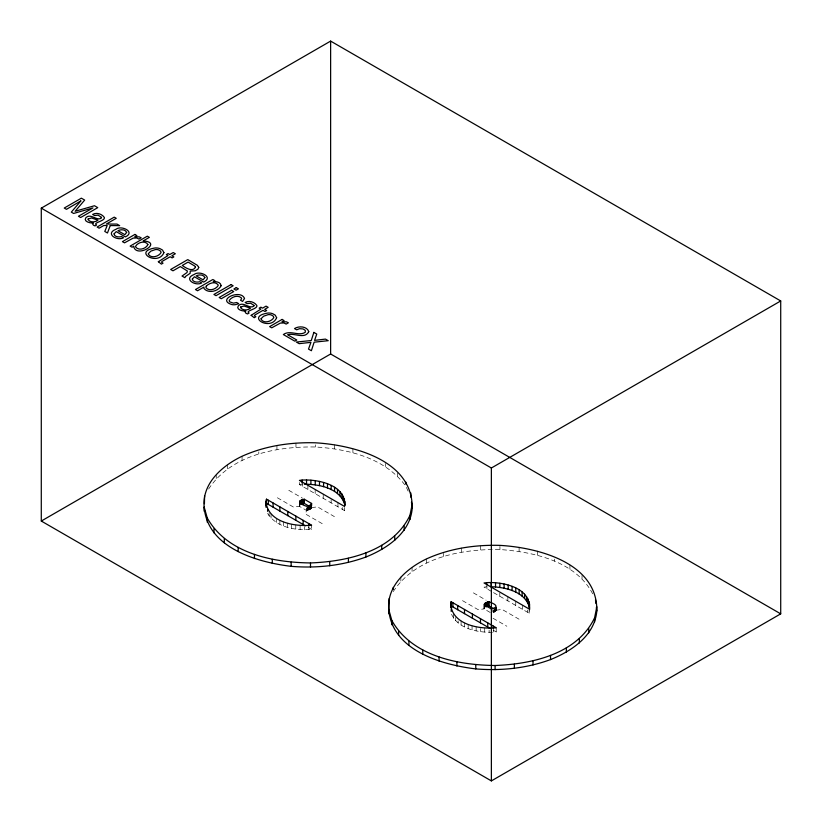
<?xml version="1.0" encoding="UTF-8"?>
<svg xmlns="http://www.w3.org/2000/svg" width="822" height="822" viewBox="0 0 822 822"><rect width="100%" height="100%" fill="white"/><g stroke="black" fill="none" stroke-linecap="round" stroke-linejoin="round"><path stroke-width="0.62" stroke-dasharray="4.11 3.08" d="M299.434 482.493L299.434 484.579L344.531 510.616L344.983 508.088M493.539 592.631L529.142 613.181L529.604 610.654M299.948 505.386L299.403 506.331L293.557 507.112L276.613 497.331M299.403 504.246L299.403 506.331L306.637 510.503L310.86 508.797L311.61 505.551M485.011 607.509L484.024 608.897L478.178 609.688L461.234 599.896M493.272 608.465C490.806 616.449 498.368 610.643 496.231 607.068M208.624 489.018C231.27 454.576 276.88 446.387 315.329 446.983C348.436 449.018 385.436 458.08 405.934 486.336M393.235 591.583C415.891 557.141 461.491 548.952 499.94 549.548C534.824 551.942 577.938 561.806 594.008 596.525M311.61 507.636L317.456 506.845L334.41 516.627M496.231 610.201L502.078 609.41L519.021 619.192M267.592 513.421C276.634 527.703 295.982 530.745 311.6 529.389L311.6 525.207M496.211 627.772L496.211 631.954L493.508 632.282L493.508 628.1M299.434 484.579L302.136 484.25M486.747 586.816L484.045 587.144L492.501 592.025M451.535 614.332C458.614 629.107 477.551 632.508 492.409 632.303M473.41 592.868L486.121 600.204M288.799 490.302L302.568 498.245M490.22 612.472L484.024 608.897L484.024 604.715M493.077 618.288L506.845 626.23M322.224 523.665L305.281 513.884L306.637 510.503L306.637 506.331M493.313 630.279L496.211 631.954M311.6 529.389L308.702 527.714L308.702 525.628M406.428 487.425L408.894 492.871M582.038 575.462L582.038 578.596M569.934 565.022L569.934 569.194M554.655 559.104L554.655 561.19M537.526 551.069L537.526 555.24M529.142 610.047L529.142 613.181M527.344 610.058L527.344 612.143M522.566 605.208L522.566 609.39M519.103 547.185L519.103 551.357M515.754 601.272L515.754 605.454M507.852 596.71L507.852 600.892M499.94 546.414L499.94 549.548M499.786 593.104L499.786 596.227M496.139 607.314L496.139 610.438M496.015 607.55L496.015 610.684M495.861 606.739L495.861 610.91M495.687 609.051L495.687 611.147M495.481 609.277L495.481 611.363M494.967 608.66L494.967 611.784M494.68 609.903L494.68 611.989M494.351 608.003L494.351 612.174M494.012 610.253L494.012 612.349M493.652 610.407L493.652 612.503M489.111 630.269L489.111 632.354M486.943 584.648L486.943 588.819M484.723 627.977L484.723 632.149M484.384 605.054L484.384 608.177M484.117 605.526L484.117 608.65M480.582 545.633L480.582 549.805M480.397 628.532L480.397 631.666M476.154 626.724L476.154 630.906M472.064 625.676L472.064 629.858M468.16 624.35L468.16 628.522M464.481 622.737L464.481 626.919M461.553 547.955L461.553 552.137M461.091 620.857L461.091 625.028M458.131 620.867L458.131 622.953M455.676 617.61L455.676 620.744M453.693 614.24L453.693 618.411M443.407 553.401L443.407 556.535M426.68 558.826L426.68 563.008M412.069 567.262L412.069 571.444M400.859 576.931L400.859 581.103M397.416 472.897L397.416 476.03M385.313 463.495L385.313 466.629M352.905 448.504L352.905 452.675M344.531 507.482L344.531 510.616M342.723 507.493L342.723 509.578M337.955 502.643L337.955 506.825M334.492 444.62L334.492 448.791M331.143 499.755L331.143 502.889M323.231 494.145L323.231 498.317M315.329 444.897L315.329 446.983M315.165 489.491L315.165 493.662M311.517 504.749L311.517 507.873M311.404 504.985L311.404 508.119M311.25 504.174L311.25 508.345M311.065 504.4L311.065 508.582M310.86 506.712L310.86 508.797M310.624 506.927L310.624 509.013M310.356 505.047L310.356 509.219M310.058 507.328L310.058 509.424M309.74 505.427L309.74 509.609M309.391 505.602L309.391 509.784M309.031 507.842L309.031 509.938M308.887 525.535L308.887 529.717M308.661 505.9L308.661 510.072M308.271 506.013L308.271 510.195M307.89 485.288L307.89 489.46M307.88 506.116L307.88 510.298M307.469 507.246L307.469 510.38M307.058 507.318L307.058 510.452M304.5 526.655L304.5 529.789M302.332 483.12L302.332 486.254M300.112 525.412L300.112 529.584M299.773 503.526L299.773 505.612M299.496 501.913L299.496 506.085M295.961 443.068L295.961 447.24M295.776 524.929L295.776 529.101M291.543 524.159L291.543 528.33M287.453 523.111L287.453 527.282M283.549 521.785L283.549 525.957M279.87 520.172L279.87 524.354M276.942 445.39L276.942 449.572M276.469 519.329L276.469 522.463M271.055 513.997L271.055 518.179M269.082 512.712L269.082 515.846M258.796 451.884L258.796 453.97M242.058 456.261L242.058 460.443M227.447 464.697L227.447 468.879M216.237 475.404L216.237 478.538"/><path stroke-width="1.23" d="M204.133 506.999C201.996 483.202 222.485 465.56 242.058 456.261C264.982 445.904 290.31 442.102 315.329 442.801C353.563 445.031 413.096 460.382 412.212 508.376C410.116 533.118 386.998 548.541 365.913 557.018C342.075 565.783 316.388 568.403 291.152 566.337C257.029 562.217 207.421 547.935 204.133 506.999L207.278 518.066L207.278 522.237M204.133 511.181L204.288 507.451M204.431 503.722L204.586 495.82M388.755 609.564C386.617 585.767 407.096 568.125 426.68 558.826C449.593 548.469 474.921 544.667 499.94 545.376C538.174 547.596 597.707 562.947 596.823 610.952C594.727 635.683 571.619 651.106 550.524 659.583C526.697 668.348 500.999 670.978 475.774 668.903C441.65 664.782 392.043 650.5 388.755 609.564L391.889 620.631L391.889 624.802M388.755 613.746L389.196 598.385M266.04 501.697L266.492 499.17L311.6 525.207C294.821 526.861 267.828 522.309 266.04 501.697L266.04 505.879L266.492 499.17M450.662 604.262L451.114 601.735L496.211 627.772C479.432 629.426 452.449 624.874 450.662 604.262L450.662 607.396M450.805 607.602L451.114 601.735M409.973 519.504L409.973 515.322L412.212 504.205M594.583 622.069L594.583 617.887L596.823 606.77M311.61 503.454L310.058 505.242L306.637 506.331C297.615 503.29 297.821 500.608 304.376 499.283L311.61 503.454L311.61 505.551M207.278 518.066C227.417 553.514 272.822 562.495 310.49 562.936C347.305 561.518 392.495 551.654 409.973 515.322M391.889 620.631C412.038 656.079 457.433 665.06 495.101 665.501C531.926 664.084 577.106 654.22 594.583 617.887M484.569 603.78L484.024 604.715L491.258 608.897C497.813 607.571 498.029 604.889 488.998 601.848L484.775 603.553L484.569 605.865M41.285 208.151L330.629 41.1L780.715 300.955L780.715 613.849L491.371 780.9L41.285 521.045L41.285 208.151L491.371 468.006L780.715 300.955M41.285 521.045L330.629 353.994L780.715 613.849M308.517 505.849L304.376 503.454L301.284 504.359L301.284 500.177M493.128 608.414L488.998 606.019L486.244 606.749L486.244 602.577M302.136 480.079L299.434 480.408L344.531 506.444C346.833 485.227 318.504 479.082 302.136 480.079L302.136 483.202M486.747 582.644L484.045 582.973L529.142 609.01C531.454 587.792 503.115 581.647 486.747 582.644L486.747 584.73M304.335 484.209C319.337 484.189 339.969 488.227 344.778 504.708M529.573 608.116C525.803 591.706 505.694 587.216 491.145 586.744L491.145 582.562M451.114 605.917L489.974 628.357M266.492 503.352L305.363 525.792M595.488 599.783L595.929 603.512M596.382 607.232L596.823 610.952M411.462 502.18L412.212 508.376M588.758 628.666L588.758 632.837M579.346 638.766L579.346 642.948M566.348 647.9L566.348 652.082M550.524 655.411L550.524 659.583M533.016 660.847L533.016 665.019M529.573 603.944L529.604 609.616M529.049 601.416L529.049 605.588M528.053 598.93L528.053 603.101M526.563 596.515L526.563 600.687M524.58 594.183L524.58 598.354M522.124 591.963L522.124 596.145M519.165 589.888L519.165 594.07M515.774 588.007L515.774 592.179M514.367 664.207L514.367 668.389M512.096 586.394L512.096 590.576M508.191 585.069L508.191 589.24M504.102 584.021L504.102 588.192M499.868 583.25L499.868 587.432M495.532 582.767L495.532 586.949M495.101 665.501L495.101 669.673M493.313 626.107L493.313 628.193M491.371 468.006L491.371 780.9M488.998 601.848L488.998 606.019M488.576 601.899L488.576 606.081M488.165 601.971L488.165 606.143M487.754 602.064L487.754 606.235M487.754 622.891L487.754 627.073M487.364 602.166L487.364 606.338M486.973 602.279L486.973 606.461M486.603 602.423L486.603 606.595M485.905 602.742L485.905 605.876M485.576 602.937L485.576 606.061M485.278 603.132L485.278 606.266M485.011 603.338L485.011 606.472M484.775 603.553L484.775 606.687M480.469 618.689L480.469 622.871M475.774 664.731L475.774 668.903M472.414 614.034L472.414 618.206M464.502 609.472L464.502 613.644M457.69 605.537L457.69 609.708M456.919 661.874L456.919 666.056M452.912 602.783L452.912 606.955M451.206 609.328L451.206 611.424M439.071 656.963L439.071 661.135M422.775 649.976L422.775 654.148M410.866 493.046L410.866 497.218M408.924 641.16L408.924 645.332M405.934 482.154L405.934 484.25M404.147 526.101L404.147 530.272M398.619 631.265L398.619 635.437M394.724 536.201L394.724 540.383M393.235 587.401L393.235 589.487M381.727 545.335L381.727 549.507M365.913 552.846L365.913 557.018M348.405 558.282L348.405 562.454M344.952 501.379L344.952 505.551M344.439 498.851L344.439 503.023M343.432 496.365L343.432 500.536M341.942 493.94L341.942 498.122M339.969 491.618L339.969 495.789M337.503 489.398L337.503 493.58M334.554 487.323L334.554 491.505M331.163 485.442L331.163 489.614M330.629 41.1L330.629 353.994M329.745 561.642L329.745 565.813M327.485 483.829L327.485 488.011M323.57 482.504L323.57 486.675M319.481 481.456L319.481 485.627M315.247 480.685L315.247 484.867M310.911 480.202L310.911 484.384M310.49 562.936L310.49 567.108M308.702 523.542L308.702 525.628M306.534 479.997L306.534 484.179M304.376 499.283L304.376 503.454M303.965 499.334L303.965 503.516M303.544 499.406L303.544 503.578M303.143 499.488L303.143 503.67M303.143 520.326L303.143 524.508M302.743 499.601L302.743 503.773M302.362 499.714L302.362 503.896M301.993 499.858L301.993 504.03M301.633 500.012L301.633 504.184M300.965 500.372L300.965 503.496M300.667 500.567L300.667 503.701M300.4 500.773L300.4 503.907M300.164 500.988L300.164 503.074M299.948 501.215L299.948 503.3M299.773 501.441L299.773 503.526M299.619 501.677L299.619 503.763M295.858 516.124L295.858 520.295M291.152 562.156L291.152 566.337M287.792 511.469L287.792 515.641M279.881 506.907L279.881 511.079M273.079 502.972L273.079 507.143M272.298 559.309L272.298 563.491M268.301 500.218L268.301 504.389M267.592 509.25L267.592 511.335M266.071 504.235L266.071 507.369M254.46 554.398L254.46 558.57M238.164 547.411L238.164 551.583M224.314 538.595L224.314 542.767M213.997 528.7L213.997 532.872M244.524 298.489L242.582 301.448L240.548 300.266L241.617 298.674L241.319 297.841C237.815 294.646 231.845 296.783 229.369 300.236A3.637 2.096 0 0 0 229.862 301.91L233.438 303.154L236.685 302.496L238.719 303.678L235.955 304.561A6.052 3.494 0 0 1 232.092 304.623C215.847 299.917 240.774 288.584 244.524 298.489M158.348 261.735L161.379 264.119L163.033 263.163L161.574 262.218L162.006 261.458L170.154 256.762L172.147 257.913L173.853 256.916L171.86 255.765L175.343 253.762L173.226 252.539L169.743 254.543L168.058 253.566L166.342 254.563L168.027 255.539L158.348 261.735M251.162 315.319L254.204 317.713L255.858 316.758L254.399 315.812L254.83 315.052L262.978 310.346L264.961 311.497L266.677 310.511L264.684 309.36L268.167 307.346L266.051 306.123L262.567 308.137L260.872 307.161L259.166 308.147L260.851 309.123L251.162 315.319M114.063 233.89C114.443 237.024 119.026 237.363 121.471 236.561L123.526 237.753C117.176 241.411 104.651 233.612 115.933 229.307C121.358 224.848 135.835 232.081 125.355 236.9L116.221 231.619L114.063 233.89M192.307 279.069C192.677 282.193 197.259 282.532 199.705 281.73L201.77 282.922C195.41 286.58 182.885 278.781 194.167 274.476C199.592 270.017 214.069 277.25 203.599 282.069L194.454 276.788L192.307 279.069M101.455 217.378L101.394 218.066C96.791 221.406 90.81 212.898 85.899 217.645C82.93 221.57 90.584 223.399 93.389 222.957L92.598 223.841L93.41 225.187L95.064 225.906L96.606 225.002C92.095 222.896 104.127 221.272 104.425 218.005L104.312 217.388C101.856 213.864 96.482 212.189 92.629 214.419L94.581 215.549L98.126 215.148L101.455 217.378M253.957 305.414L253.895 306.113C249.292 309.452 243.312 300.934 238.401 305.692C235.421 309.617 243.086 311.446 245.891 311.004L245.1 311.877L245.912 313.233L247.566 313.942L249.107 313.048C244.596 310.942 256.628 309.319 256.926 306.051L256.813 305.435C254.358 301.91 248.984 300.236 245.131 302.465L247.083 303.595L250.628 303.195L253.957 305.414M148.433 253.556L148.361 254.183C151.001 258.889 159.119 256.526 161.122 252.385L160.454 251.008L158.574 249.898A4.038 2.332 0 0 0 155.296 249.6L150.888 251.131L148.433 253.556M261.16 318.638L261.077 319.255C263.718 323.971 271.835 321.608 273.839 317.456L273.181 316.08L271.291 314.98A4.038 2.332 0 0 0 268.013 314.672L263.605 316.213L261.16 318.638M198.749 267.366L197.927 269.226L195.163 270.808L190.221 271.065L190.18 273.284L185.567 276.428L184.878 277.692L182.032 276.048L187.026 272.524L187.365 271.013L180.326 266.585L172.98 270.818L170.668 269.482L187.776 259.608L197.342 265.29L198.749 267.366M147.878 244.545C146.265 248.717 138.661 251.152 135.671 247.001L135.63 246.24C137.716 242.346 145.36 240.106 147.878 244.545M133.678 246.292C135.969 258.951 163.753 242.223 143.151 240.938L149.357 237.353L147.323 236.181L130.143 246.097L132.085 247.206L133.678 246.292M163.917 252.621C158.153 266.605 132.137 251.501 155.296 247.946A7.285 4.202 0 0 1 160.054 248.676L162.509 250.063L163.917 252.621M276.634 317.703C270.88 331.687 244.853 316.573 268.013 313.018A7.285 4.202 0 0 1 272.77 313.747L275.226 315.145L276.634 317.703M88.18 218.971L88.057 219.608C90.194 222.69 95.239 222.454 97.982 220.193L91.54 217.953L88.18 218.971M240.682 307.017L240.558 307.654C242.696 310.737 247.741 310.5 250.484 308.24L244.042 306L240.682 307.017M126.619 232.421L124.872 234.691L117.936 230.694C120.567 229.338 125.376 229.122 126.619 232.421M204.853 277.589L203.106 279.86L196.181 275.863C198.801 274.507 203.609 274.291 204.853 277.589M195.492 267.232C192.667 272.514 185.453 267.725 182.258 265.465L188.104 262.095L194.742 266.03L195.492 267.232M308.753 331.667C304.787 339.63 294.194 332.591 287.669 334.749L296.783 340.01L294.8 341.151L283.343 334.544C290.125 329.56 298.776 336.681 305.301 332.252L305.27 330.341L303.082 328.944L299.568 328.677L296.65 329.797L294.523 328.564C298.787 325.779 307.058 326.211 308.753 331.667M221.097 285.727C218.416 291.45 208.223 293.762 203.979 288.491L203.938 287.073L197.568 290.762L195.461 289.55L212.857 279.501L214.902 280.682L213.247 281.638C216.155 281.371 220.851 282.121 221.097 285.727M313.86 332.396L311.261 340.524L296.362 342.055L299.157 343.668L310.932 342.342L308.507 349.073L311.384 350.727L314.138 342.188L328.225 340.688L325.461 339.096L314.579 340.37L316.758 334.071L313.86 332.396M110.23 225.577L107.466 232.996L104.784 231.455L107.189 225.567L103.819 225.485L99.133 228.187L97.119 227.026L114.237 217.142L116.251 218.313L106.315 224.046L116.991 224.087L119.673 225.639L110.23 225.577M206.23 286.159L205.932 287.659C208.994 291.605 215.898 289.354 218.138 285.604L218.118 284.844C215.23 280.888 209.035 283.179 206.23 286.159M80.833 200.958L71.319 212.127L73.61 213.453L92.927 207.935L78.45 216.248L80.648 217.511L97.767 207.637L94.479 205.736L75.131 211.275L84.676 200.085L81.357 198.164L64.25 208.048L66.459 209.322L80.833 200.958M134.9 234.434L122.427 241.637L124.523 242.839L133.164 238.103L136.699 237.99L138.98 239.079L141.189 237.805L139.175 236.839L134.736 236.828L136.894 235.575L134.9 234.434M231.044 284.587L213.925 294.461L216.032 295.673L233.14 285.789L231.044 284.587M231.588 290.32L219.176 297.492L221.303 298.725L233.725 291.553L231.588 290.32M236.284 287.608L233.91 288.984L236.037 290.207L238.421 288.841L236.284 287.608M282.1 319.419L269.626 326.622L271.722 327.824L280.364 323.087L283.898 322.974L286.179 324.074L288.388 322.789L286.375 321.823L281.936 321.813L284.093 320.57L282.1 319.419"/></g></svg>
